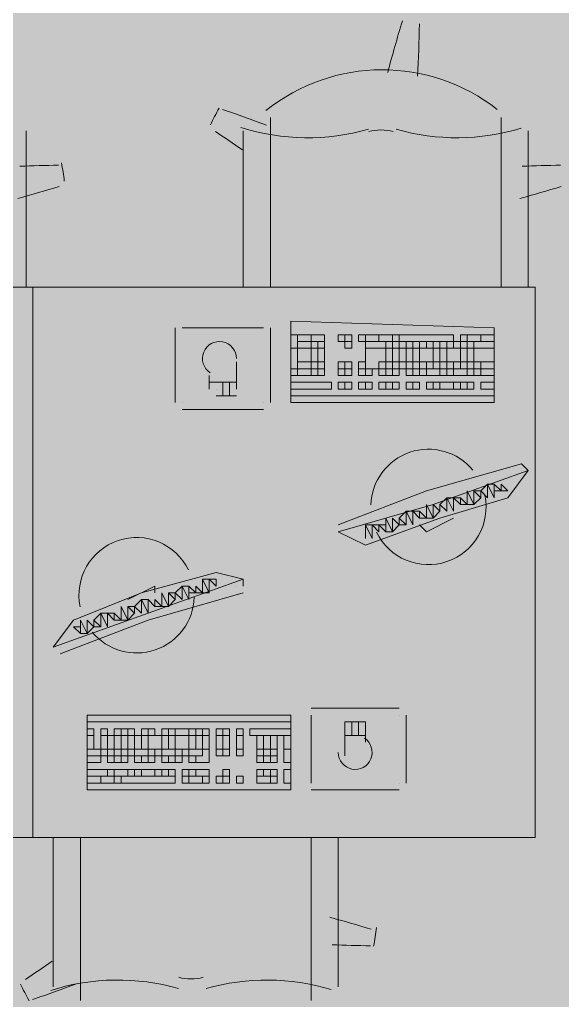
# Model space of a CAD drawing. Header units: millimetres. Extents: x -59 to 47, y 152 to 919.
# Drawn here: x 11.797 to 12.997, y 458.017 to 460.182 of the extents above; entities that cross this region are included whole.
import ezdxf

# ---------------------------------------------------------------- set-up
doc = ezdxf.new("R2010")
doc.units = ezdxf.units.MM
doc.layers.add('PDF_014405$FT-FIXFIT', color=7, linetype='Continuous')
doc.layers.add('PDF_014405$HL-TMP', color=7, linetype='Continuous', true_color=0xe6db59)

msp = doc.modelspace()

# ---------------------------------------------------------------- linework, layer by layer
at = {"layer": 'PDF_014405$FT-FIXFIT', "lineweight": 0}
for points in [[(12.3514, 459.5917), (12.3514, 459.9666)], [(12.8614, 459.9666), (12.8614, 459.5917)], [(11.8115, 459.5917), (11.8115, 459.9366)], [(12.2914, 459.9366), (12.2914, 459.5917)], [(12.9214, 459.5917), (12.9214, 459.9366)], [(12.1414, 459.5017), (12.1414, 459.3367)], [(12.1564, 459.5017), (12.1564, 459.5017)], [(12.3364, 459.5017), (12.1564, 459.5017)], [(12.3364, 459.5017), (12.3364, 459.5017)], [(12.3514, 459.3367), (12.3514, 459.5017)], [(12.2764, 459.3667), (12.2764, 459.4267)], [(12.2164, 459.3967), (12.2164, 459.3667)], [(12.2764, 459.3817), (12.2164, 459.3817)], [(12.2464, 459.3817), (12.2464, 459.3517)], [(12.2614, 459.3817), (12.2614, 459.3517)], [(12.2314, 459.3667), (12.2314, 459.3667)], [(12.2314, 459.3517), (12.2764, 459.3517)], [(12.8464, 459.3517), (12.3964, 459.3517), (12.8464, 459.3517)], [(12.1564, 459.3367), (12.1564, 459.3367)], [(12.3364, 459.3367), (12.3364, 459.3367)], [(12.1564, 459.3217), (12.3364, 459.3217)], [(12.9214, 459.1867), (12.7114, 459.1117), (12.5014, 459.0517), (12.5614, 459.0217), (12.7264, 459.0817), (12.8764, 459.1267), (12.9214, 459.1867), (12.9064, 459.2017), (12.6964, 459.1417), (12.5014, 459.0667)], [(12.9064, 459.1867), (12.9064, 459.1867)], [(12.7264, 459.1117), (12.7264, 459.0967), (12.7264, 459.1117)], [(12.7564, 459.0817), (12.6964, 459.0517), (12.6814, 459.0667)], [(12.7564, 459.0817), (12.7564, 459.0817)], [(12.5014, 459.0517), (12.5014, 459.0517)], [(12.2914, 458.9317), (12.2914, 458.9467), (12.2314, 458.9617), (12.0664, 458.9167), (11.9165, 458.8567), (11.8715, 458.7967), (12.0814, 458.8717), (12.2914, 458.9467)], [(11.8865, 458.7817), (12.0814, 458.8567), (12.2914, 458.9167)], [(12.0365, 458.9017), (12.0964, 458.9317), (12.0964, 458.9167)], [(12.2764, 458.9317), (12.2764, 458.9317)], [(12.0365, 458.9017), (12.0365, 458.9017)], [(12.0964, 458.8867), (12.0814, 458.9017), (12.0964, 458.8867)], [(11.8865, 458.7967), (11.8865, 458.7967)], [(12.6364, 458.6617), (12.4414, 458.6617)], [(12.4414, 458.6467), (12.4414, 458.6467)], [(12.4414, 458.6467), (12.4414, 458.4968)], [(12.6364, 458.6467), (12.6364, 458.6467)], [(12.6514, 458.4968), (12.6514, 458.6467)], [(12.5614, 458.5868), (12.5614, 458.6317), (12.5164, 458.6317), (12.5164, 458.5568)], [(12.5314, 458.6017), (12.5314, 458.6317)], [(12.5464, 458.6017), (12.5464, 458.6317)], [(12.5164, 458.6017), (12.5614, 458.6017)], [(12.6364, 458.4968), (12.6364, 458.4968)], [(12.4414, 458.4818), (12.6364, 458.4818)], [(11.8715, 458.0468), (11.8715, 458.3768)], [(11.9315, 458.3768), (11.9315, 458.0168)], [(12.4414, 458.0168), (12.4414, 458.3768)], [(12.5014, 458.3768), (12.5014, 458.0468)]]:
    msp.add_lwpolyline(points, dxfattribs=at)
for points in [[(10.7166, 459.5917), (11.8265, 459.5917), (11.8265, 458.3768), (10.7166, 458.3768)], [(11.8265, 459.5917), (12.9364, 459.5917), (12.9364, 458.3768), (11.8265, 458.3768)], [(12.8464, 459.5017), (12.3964, 459.5167), (12.3964, 459.3367), (12.8464, 459.3367)], [(12.4114, 459.4867), (12.3964, 459.4867), (12.3964, 459.4567), (12.4114, 459.4567)], [(12.4414, 459.4867), (12.4114, 459.4867), (12.4114, 459.4717), (12.4414, 459.4717)], [(12.4714, 459.4867), (12.4414, 459.4867), (12.4414, 459.4717), (12.4714, 459.4717)], [(12.5164, 459.4867), (12.5014, 459.4867), (12.5014, 459.4717), (12.5164, 459.4717)], [(12.5314, 459.4867), (12.5164, 459.4867), (12.5164, 459.4717), (12.5314, 459.4717)], [(12.5614, 459.4867), (12.5464, 459.4867), (12.5464, 459.4717), (12.5614, 459.4717)], [(12.5614, 459.4867), (12.5914, 459.4867), (12.5914, 459.4717), (12.5614, 459.4717)], [(12.5914, 459.4867), (12.6214, 459.4867), (12.6214, 459.4717), (12.5914, 459.4717)], [(12.6214, 459.4867), (12.6364, 459.4867), (12.6364, 459.4717), (12.6214, 459.4717)], [(12.7564, 459.4867), (12.6364, 459.4867), (12.6364, 459.4717), (12.7564, 459.4717)], [(12.7864, 459.4867), (12.7714, 459.4867), (12.7714, 459.4717), (12.7864, 459.4717)], [(12.8164, 459.4867), (12.7864, 459.4867), (12.7864, 459.4717), (12.8164, 459.4717)], [(12.8464, 459.4867), (12.8164, 459.4867), (12.8164, 459.4717), (12.8464, 459.4717)], [(12.4114, 459.4567), (12.3964, 459.4567), (12.3964, 459.4117), (12.4114, 459.4117)], [(12.4414, 459.4717), (12.4114, 459.4717), (12.4114, 459.4567), (12.4414, 459.4567)], [(12.4414, 459.4567), (12.4114, 459.4567), (12.4114, 459.4267), (12.4414, 459.4267)], [(12.4564, 459.4717), (12.4414, 459.4717), (12.4414, 459.4567), (12.4564, 459.4567)], [(12.4564, 459.4567), (12.4414, 459.4567), (12.4414, 459.4267), (12.4564, 459.4267)], [(12.4714, 459.4717), (12.4564, 459.4717), (12.4564, 459.4567), (12.4714, 459.4567)], [(12.4714, 459.4567), (12.4564, 459.4567), (12.4564, 459.4267), (12.4714, 459.4267)], [(12.5314, 459.4717), (12.5164, 459.4717), (12.5164, 459.4567), (12.5314, 459.4567)], [(12.6064, 459.4717), (12.5614, 459.4717), (12.5614, 459.4567), (12.6064, 459.4567)], [(12.5914, 459.4567), (12.5614, 459.4567), (12.5614, 459.4117), (12.5914, 459.4117), (12.5914, 459.4267), (12.6064, 459.4267), (12.6064, 459.4567)], [(12.6214, 459.4717), (12.6064, 459.4717), (12.6064, 459.4567), (12.6214, 459.4567)], [(12.6214, 459.4567), (12.6064, 459.4567), (12.6064, 459.4267), (12.6214, 459.4267)], [(12.6364, 459.4717), (12.6214, 459.4717), (12.6214, 459.4567), (12.6364, 459.4567)], [(12.6514, 459.4717), (12.6364, 459.4717), (12.6364, 459.4567), (12.6514, 459.4567)], [(12.6514, 459.4567), (12.6364, 459.4567), (12.6364, 459.4267), (12.6514, 459.4267)], [(12.6664, 459.4567), (12.6514, 459.4567), (12.6514, 459.4267), (12.6664, 459.4267)], [(12.6814, 459.4717), (12.6664, 459.4717), (12.6664, 459.4567), (12.6814, 459.4567)], [(12.6814, 459.4567), (12.6664, 459.4567), (12.6664, 459.4267), (12.6814, 459.4267)], [(12.6964, 459.4717), (12.6814, 459.4717), (12.6814, 459.4567), (12.6964, 459.4567)], [(12.7114, 459.4567), (12.6814, 459.4567), (12.6814, 459.4267), (12.7114, 459.4267)], [(12.7114, 459.4717), (12.6964, 459.4717), (12.6964, 459.4567), (12.7114, 459.4567)], [(12.7264, 459.4567), (12.7114, 459.4567), (12.7114, 459.4267), (12.7264, 459.4267)], [(12.7414, 459.4717), (12.7264, 459.4717), (12.7264, 459.4567), (12.7414, 459.4567)], [(12.7414, 459.4567), (12.7264, 459.4567), (12.7264, 459.4267), (12.7414, 459.4267)], [(12.7564, 459.4717), (12.7414, 459.4717), (12.7414, 459.4567), (12.7564, 459.4567)], [(12.7714, 459.4567), (12.7414, 459.4567), (12.7414, 459.4267), (12.7714, 459.4267)], [(12.7714, 459.4717), (12.7564, 459.4717), (12.7564, 459.4567), (12.7714, 459.4567)], [(12.7864, 459.4567), (12.7714, 459.4567), (12.7714, 459.4267), (12.7864, 459.4267)], [(12.8014, 459.4717), (12.7864, 459.4717), (12.7864, 459.4567), (12.8014, 459.4567)], [(12.8014, 459.4567), (12.7864, 459.4567), (12.7864, 459.4267), (12.8014, 459.4267)], [(12.8464, 459.4717), (12.8014, 459.4717), (12.8014, 459.4567), (12.8464, 459.4567)], [(12.8464, 459.4567), (12.8014, 459.4567), (12.8014, 459.4267), (12.8464, 459.4267)], [(12.4414, 459.4267), (12.4114, 459.4267), (12.4114, 459.4117), (12.4414, 459.4117)], [(12.4564, 459.4267), (12.4414, 459.4267), (12.4414, 459.4117), (12.4564, 459.4117)], [(12.4714, 459.4267), (12.4564, 459.4267), (12.4564, 459.4117), (12.4714, 459.4117)], [(12.5164, 459.4267), (12.5014, 459.4267), (12.5014, 459.4117), (12.5164, 459.4117)], [(12.5314, 459.4267), (12.5164, 459.4267), (12.5164, 459.4117), (12.5314, 459.4117)], [(12.5614, 459.4267), (12.5464, 459.4267), (12.5464, 459.4117), (12.5614, 459.4117)], [(12.6064, 459.4267), (12.5914, 459.4267), (12.5914, 459.4117), (12.6064, 459.4117)], [(12.6364, 459.4267), (12.6214, 459.4267), (12.6214, 459.4117), (12.6364, 459.4117)], [(12.6514, 459.4267), (12.6364, 459.4267), (12.6364, 459.4117), (12.6514, 459.4117)], [(12.6664, 459.4267), (12.6514, 459.4267), (12.6514, 459.4117), (12.6664, 459.4117)], [(12.6964, 459.4267), (12.6814, 459.4267), (12.6814, 459.4117), (12.6964, 459.4117)], [(12.7114, 459.4267), (12.6964, 459.4267), (12.6964, 459.4117), (12.7114, 459.4117)], [(12.7264, 459.4267), (12.7114, 459.4267), (12.7114, 459.4117), (12.7264, 459.4117)], [(12.7564, 459.4267), (12.7414, 459.4267), (12.7414, 459.4117), (12.7564, 459.4117)], [(12.7714, 459.4267), (12.7564, 459.4267), (12.7564, 459.4117), (12.7714, 459.4117)], [(12.7864, 459.4267), (12.7714, 459.4267), (12.7714, 459.4117), (12.7864, 459.4117)], [(12.8164, 459.4267), (12.8014, 459.4267), (12.8014, 459.4117), (12.8164, 459.4117)], [(12.8464, 459.4267), (12.8164, 459.4267), (12.8164, 459.4117), (12.8464, 459.4117)], [(12.4114, 459.4117), (12.3964, 459.4117), (12.3964, 459.3967), (12.4114, 459.3967)], [(12.4414, 459.4117), (12.4114, 459.4117), (12.4114, 459.3967), (12.4414, 459.3967)], [(12.4564, 459.4117), (12.4414, 459.4117), (12.4414, 459.3967), (12.4564, 459.3967)], [(12.4714, 459.4117), (12.4564, 459.4117), (12.4564, 459.3967), (12.4714, 459.3967)], [(12.5164, 459.4117), (12.5014, 459.4117), (12.5014, 459.3967), (12.5164, 459.3967)], [(12.5314, 459.4117), (12.5164, 459.4117), (12.5164, 459.3967), (12.5314, 459.3967)], [(12.5614, 459.4117), (12.5464, 459.4117), (12.5464, 459.3967), (12.5614, 459.3967)], [(12.5764, 459.4117), (12.5614, 459.4117), (12.5614, 459.3967), (12.5764, 459.3967)], [(12.6064, 459.4117), (12.5914, 459.4117), (12.5914, 459.3967), (12.6064, 459.3967)], [(12.6214, 459.4117), (12.6064, 459.4117), (12.6064, 459.3967), (12.6214, 459.3967)], [(12.6364, 459.4117), (12.6214, 459.4117), (12.6214, 459.3967), (12.6364, 459.3967)], [(12.6664, 459.4117), (12.6514, 459.4117), (12.6514, 459.3967), (12.6664, 459.3967)], [(12.6814, 459.4117), (12.6664, 459.4117), (12.6664, 459.3967), (12.6814, 459.3967)], [(12.6964, 459.4117), (12.6814, 459.4117), (12.6814, 459.3967), (12.6964, 459.3967)], [(12.7264, 459.4117), (12.6964, 459.4117), (12.6964, 459.3967), (12.7264, 459.3967)], [(12.7414, 459.4117), (12.7264, 459.4117), (12.7264, 459.3967), (12.7414, 459.3967)], [(12.7564, 459.4117), (12.7414, 459.4117), (12.7414, 459.3967), (12.7564, 459.3967)], [(12.7864, 459.4117), (12.7564, 459.4117), (12.7564, 459.3967), (12.7864, 459.3967)], [(12.8014, 459.4117), (12.7864, 459.4117), (12.7864, 459.3967), (12.8014, 459.3967)], [(12.8164, 459.4117), (12.8014, 459.4117), (12.8014, 459.3967), (12.8164, 459.3967)], [(12.8464, 459.4117), (12.8164, 459.4117), (12.8164, 459.3967), (12.8464, 459.3967)], [(12.4864, 459.3667), (12.3964, 459.3667), (12.3964, 459.3817), (12.4864, 459.3817)], [(12.5164, 459.3817), (12.5014, 459.3817), (12.5014, 459.3667), (12.5164, 459.3667)], [(12.5314, 459.3817), (12.5164, 459.3817), (12.5164, 459.3667), (12.5314, 459.3667)], [(12.5614, 459.3817), (12.5464, 459.3817), (12.5464, 459.3667), (12.5614, 459.3667)], [(12.5764, 459.3817), (12.5614, 459.3817), (12.5614, 459.3667), (12.5764, 459.3667)], [(12.6064, 459.3817), (12.5914, 459.3817), (12.5914, 459.3667), (12.6064, 459.3667)], [(12.6214, 459.3817), (12.6064, 459.3817), (12.6064, 459.3667), (12.6214, 459.3667)], [(12.6364, 459.3817), (12.6214, 459.3817), (12.6214, 459.3667), (12.6364, 459.3667)], [(12.6664, 459.3817), (12.6514, 459.3817), (12.6514, 459.3667), (12.6664, 459.3667)], [(12.6814, 459.3817), (12.6664, 459.3817), (12.6664, 459.3667), (12.6814, 459.3667)], [(12.7114, 459.3817), (12.6964, 459.3817), (12.6964, 459.3667), (12.7114, 459.3667)], [(12.7264, 459.3817), (12.7114, 459.3817), (12.7114, 459.3667), (12.7264, 459.3667)], [(12.7564, 459.3817), (12.7264, 459.3817), (12.7264, 459.3667), (12.7564, 459.3667)], [(12.7714, 459.3817), (12.7564, 459.3817), (12.7564, 459.3667), (12.7714, 459.3667)], [(12.7864, 459.3817), (12.7714, 459.3817), (12.7714, 459.3667), (12.7864, 459.3667)], [(12.8014, 459.3817), (12.7864, 459.3817), (12.7864, 459.3667), (12.8014, 459.3667)], [(12.8464, 459.3817), (12.8164, 459.3817), (12.8164, 459.3667), (12.8464, 459.3667)], [(12.8314, 459.1567), (12.8164, 459.1417), (12.8314, 459.1267)], [(12.8464, 459.1567), (12.8314, 459.1567), (12.8464, 459.1267)], [(12.8464, 459.1567), (12.8464, 459.1417), (12.8614, 459.1417)], [(12.8614, 459.1567), (12.8614, 459.1417), (12.8764, 459.1417)], [(12.7864, 459.1417), (12.7864, 459.1117), (12.8014, 459.1117)], [(12.8014, 459.1417), (12.8014, 459.1117), (12.8164, 459.1267)], [(12.8164, 459.1417), (12.8014, 459.1417), (12.8164, 459.1267)], [(12.6964, 459.1117), (12.6964, 459.0817), (12.7114, 459.0817)], [(12.7114, 459.1117), (12.7114, 459.0817), (12.7264, 459.0967)], [(12.7414, 459.1267), (12.7264, 459.1117), (12.7414, 459.0967)], [(12.7564, 459.1267), (12.7414, 459.1267), (12.7564, 459.0967)], [(12.7714, 459.1267), (12.7564, 459.1267), (12.7714, 459.1117)], [(12.7714, 459.1267), (12.7714, 459.1117), (12.7864, 459.1117)], [(12.6514, 459.0967), (12.6364, 459.0817), (12.6514, 459.0667)], [(12.6664, 459.0967), (12.6514, 459.0967), (12.6664, 459.0667)], [(12.6814, 459.0967), (12.6664, 459.0967), (12.6814, 459.0817)], [(12.6814, 459.0967), (12.6814, 459.0817), (12.6964, 459.0817)], [(12.5614, 459.0667), (12.5614, 459.0517), (12.5614, 459.0367)], [(12.5764, 459.0667), (12.5614, 459.0667), (12.5764, 459.0367)], [(12.5914, 459.0667), (12.5764, 459.0667), (12.5914, 459.0517)], [(12.6064, 459.0667), (12.5914, 459.0667), (12.6064, 459.0517)], [(12.6064, 459.0817), (12.6064, 459.0517), (12.6214, 459.0517)], [(12.6214, 459.0817), (12.6214, 459.0517), (12.6364, 459.0667)], [(12.6364, 459.0817), (12.6364, 459.0667), (12.6514, 459.0667)], [(12.2164, 458.9167), (12.2164, 458.9317), (12.2164, 458.9467), (12.2014, 458.9467)], [(12.2014, 458.9167), (12.2164, 458.9167), (12.2014, 458.9467)], [(12.2314, 458.9317), (12.2314, 458.9467), (12.2164, 458.9467)], [(12.1114, 458.8867), (12.1264, 458.8867), (12.1114, 458.9167)], [(12.1414, 458.9017), (12.1414, 458.9167), (12.1264, 458.9167)], [(12.1264, 458.8867), (12.1414, 458.9017), (12.1264, 458.9167)], [(12.1564, 458.9017), (12.1564, 458.9317), (12.1414, 458.9167)], [(12.1714, 458.9017), (12.1714, 458.9317), (12.1564, 458.9317)], [(12.1714, 458.9167), (12.1864, 458.9167), (12.1714, 458.9317)], [(12.1864, 458.9167), (12.2014, 458.9167), (12.1864, 458.9317)], [(12.0664, 458.8717), (12.0664, 458.9017), (12.0514, 458.8867)], [(12.0814, 458.8717), (12.0814, 458.9017), (12.0664, 458.9017)], [(12.0964, 458.8867), (12.1114, 458.8867), (12.0964, 458.9017)], [(11.9765, 458.8417), (11.9765, 458.8717), (11.9615, 458.8567)], [(11.9915, 458.8417), (11.9915, 458.8717), (11.9765, 458.8717)], [(12.0065, 458.8567), (12.0065, 458.8717), (11.9915, 458.8717)], [(12.0065, 458.8567), (12.0215, 458.8567), (12.0065, 458.8717)], [(12.0215, 458.8567), (12.0365, 458.8567), (12.0215, 458.8867)], [(12.0514, 458.8717), (12.0514, 458.8867), (12.0365, 458.8867)], [(12.0365, 458.8567), (12.0514, 458.8717), (12.0365, 458.8867)], [(11.9315, 458.8267), (11.9465, 458.8267), (11.9315, 458.8567)], [(11.9465, 458.8267), (11.9615, 458.8417), (11.9465, 458.8567)], [(11.9615, 458.8417), (11.9765, 458.8417), (11.9615, 458.8567)], [(11.9315, 458.8267), (11.9315, 458.8417), (11.9165, 458.8417)], [(11.9465, 458.6467), (12.3964, 458.6467), (12.3964, 458.6317), (11.9465, 458.6317)], [(11.9465, 458.4818), (12.3964, 458.4818), (12.3964, 458.6467), (11.9465, 458.6467)], [(11.9465, 458.6017), (11.9615, 458.6017), (11.9615, 458.6167), (11.9465, 458.6167)], [(11.9765, 458.6017), (11.9915, 458.6017), (11.9915, 458.6167), (11.9765, 458.6167)], [(12.0065, 458.6017), (12.0215, 458.6017), (12.0215, 458.6167), (12.0065, 458.6167)], [(12.0215, 458.6017), (12.0365, 458.6017), (12.0365, 458.6167), (12.0215, 458.6167)], [(12.0365, 458.6017), (12.0514, 458.6017), (12.0514, 458.6167), (12.0365, 458.6167)], [(12.0664, 458.6017), (12.0814, 458.6017), (12.0814, 458.6167), (12.0664, 458.6167)], [(12.0814, 458.6017), (12.0964, 458.6017), (12.0964, 458.6167), (12.0814, 458.6167)], [(12.1114, 458.6017), (12.1264, 458.6017), (12.1264, 458.6167), (12.1114, 458.6167)], [(12.1264, 458.6017), (12.1414, 458.6017), (12.1414, 458.6167), (12.1264, 458.6167)], [(12.1414, 458.6017), (12.1714, 458.6017), (12.1714, 458.6167), (12.1414, 458.6167)], [(12.1714, 458.6017), (12.1864, 458.6017), (12.1864, 458.6167), (12.1714, 458.6167)], [(12.1864, 458.6017), (12.2014, 458.6017), (12.2014, 458.6167), (12.1864, 458.6167)], [(12.2014, 458.6017), (12.2164, 458.6017), (12.2164, 458.6167), (12.2014, 458.6167)], [(12.2314, 458.6017), (12.2464, 458.6017), (12.2464, 458.6167), (12.2314, 458.6167)], [(12.2464, 458.6017), (12.2614, 458.6017), (12.2614, 458.6167), (12.2464, 458.6167)], [(12.2764, 458.6017), (12.2914, 458.6017), (12.2914, 458.6167), (12.2764, 458.6167)], [(12.3064, 458.6167), (12.3964, 458.6167), (12.3964, 458.6017), (12.3064, 458.6017)], [(11.9465, 458.5718), (11.9615, 458.5718), (11.9615, 458.6017), (11.9465, 458.6017)], [(11.9765, 458.5718), (11.9915, 458.5718), (11.9915, 458.6017), (11.9765, 458.6017)], [(11.9915, 458.5718), (12.0065, 458.5718), (12.0065, 458.6017), (11.9915, 458.6017)], [(12.0065, 458.5718), (12.0215, 458.5718), (12.0215, 458.6017), (12.0065, 458.6017)], [(12.0365, 458.5718), (12.0514, 458.5718), (12.0514, 458.6017), (12.0365, 458.6017)], [(12.0514, 458.5718), (12.0664, 458.5718), (12.0664, 458.6017), (12.0514, 458.6017)], [(12.0664, 458.5718), (12.0814, 458.5718), (12.0814, 458.6017), (12.0664, 458.6017)], [(12.0814, 458.5718), (12.1114, 458.5718), (12.1114, 458.6017), (12.0814, 458.6017)], [(12.1114, 458.5718), (12.1264, 458.5718), (12.1264, 458.6017), (12.1114, 458.6017)], [(12.1264, 458.5718), (12.1414, 458.5718), (12.1414, 458.6017), (12.1264, 458.6017)], [(12.1414, 458.5718), (12.1714, 458.5718), (12.1714, 458.6017), (12.1414, 458.6017)], [(12.1714, 458.5718), (12.1864, 458.5718), (12.1864, 458.6017), (12.1714, 458.6017)], [(12.1864, 458.5718), (12.2014, 458.5718), (12.2014, 458.6017), (12.1864, 458.6017)], [(12.2014, 458.5718), (12.2164, 458.5718), (12.2164, 458.6017), (12.2014, 458.6017)], [(12.2314, 458.5718), (12.2464, 458.5718), (12.2464, 458.6017), (12.2314, 458.6017)], [(12.2464, 458.5718), (12.2614, 458.5718), (12.2614, 458.6017), (12.2464, 458.6017)], [(12.2764, 458.5718), (12.2914, 458.5718), (12.2914, 458.6017), (12.2764, 458.6017)], [(12.3214, 458.5718), (12.3364, 458.5718), (12.3364, 458.6017), (12.3214, 458.6017)], [(12.3364, 458.5718), (12.3514, 458.5718), (12.3514, 458.6017), (12.3364, 458.6017)], [(12.3514, 458.5718), (12.3664, 458.5718), (12.3664, 458.6017), (12.3514, 458.6017)], [(12.3814, 458.5718), (12.3964, 458.5718), (12.3964, 458.6017), (12.3814, 458.6017)], [(11.9465, 458.5568), (11.9765, 458.5568), (11.9765, 458.5718), (11.9465, 458.5718)], [(11.9765, 458.5568), (11.9915, 458.5568), (11.9915, 458.5718), (11.9765, 458.5718)], [(12.0065, 458.5568), (12.0215, 458.5568), (12.0215, 458.5718), (12.0065, 458.5718)], [(12.0215, 458.5568), (12.0365, 458.5568), (12.0365, 458.5718), (12.0215, 458.5718)], [(12.0365, 458.5568), (12.0514, 458.5568), (12.0514, 458.5718), (12.0365, 458.5718)], [(12.0514, 458.5568), (12.0814, 458.5568), (12.0814, 458.5718), (12.0514, 458.5718)], [(12.0814, 458.5568), (12.0964, 458.5568), (12.0964, 458.5718), (12.0814, 458.5718)], [(12.0964, 458.5568), (12.1114, 458.5568), (12.1114, 458.5718), (12.0964, 458.5718)], [(12.1114, 458.5568), (12.1414, 458.5568), (12.1414, 458.5718), (12.1114, 458.5718)], [(12.1414, 458.5568), (12.1564, 458.5568), (12.1564, 458.5718), (12.1414, 458.5718)], [(12.1564, 458.5568), (12.1714, 458.5568), (12.1714, 458.5718), (12.1564, 458.5718)], [(12.1714, 458.5568), (12.2014, 458.5568), (12.2014, 458.5718), (12.1714, 458.5718)], [(12.2014, 458.5418), (12.2164, 458.5418), (12.2164, 458.5718), (12.2014, 458.5718), (12.2014, 458.5568), (12.1864, 458.5568), (12.1864, 458.5418)], [(12.2314, 458.5568), (12.2464, 458.5568), (12.2464, 458.5718), (12.2314, 458.5718)], [(12.2464, 458.5568), (12.2614, 458.5568), (12.2614, 458.5718), (12.2464, 458.5718)], [(12.2764, 458.5568), (12.2914, 458.5568), (12.2914, 458.5718), (12.2764, 458.5718)], [(12.3214, 458.5568), (12.3364, 458.5568), (12.3364, 458.5718), (12.3214, 458.5718)], [(12.3364, 458.5568), (12.3514, 458.5568), (12.3514, 458.5718), (12.3364, 458.5718)], [(12.3514, 458.5568), (12.3664, 458.5568), (12.3664, 458.5718), (12.3514, 458.5718)], [(12.3814, 458.5418), (12.3964, 458.5418), (12.3964, 458.5718), (12.3814, 458.5718)], [(11.9465, 458.5418), (11.9765, 458.5418), (11.9765, 458.5568), (11.9465, 458.5568)], [(11.9915, 458.5418), (12.0065, 458.5418), (12.0065, 458.5568), (11.9915, 458.5568)], [(12.0065, 458.5418), (12.0215, 458.5418), (12.0215, 458.5568), (12.0065, 458.5568)], [(12.0215, 458.5418), (12.0365, 458.5418), (12.0365, 458.5568), (12.0215, 458.5568)], [(12.0514, 458.5418), (12.0664, 458.5418), (12.0664, 458.5568), (12.0514, 458.5568)], [(12.0664, 458.5418), (12.0814, 458.5418), (12.0814, 458.5568), (12.0664, 458.5568)], [(12.0814, 458.5418), (12.0964, 458.5418), (12.0964, 458.5568), (12.0814, 458.5568)], [(12.1114, 458.5418), (12.1264, 458.5418), (12.1264, 458.5568), (12.1114, 458.5568)], [(12.1264, 458.5418), (12.1414, 458.5418), (12.1414, 458.5568), (12.1264, 458.5568)], [(12.1414, 458.5418), (12.1564, 458.5418), (12.1564, 458.5568), (12.1414, 458.5568)], [(12.1714, 458.5418), (12.1864, 458.5418), (12.1864, 458.5568), (12.1714, 458.5568)], [(12.3214, 458.5418), (12.3364, 458.5418), (12.3364, 458.5568), (12.3214, 458.5568)], [(12.3364, 458.5418), (12.3514, 458.5418), (12.3514, 458.5568), (12.3364, 458.5568)], [(12.3514, 458.5418), (12.3664, 458.5418), (12.3664, 458.5568), (12.3514, 458.5568)], [(11.9465, 458.5118), (11.9915, 458.5118), (11.9915, 458.5268), (11.9465, 458.5268)], [(11.9915, 458.5118), (12.0065, 458.5118), (12.0065, 458.5268), (11.9915, 458.5268)], [(12.0065, 458.5118), (12.0365, 458.5118), (12.0365, 458.5268), (12.0065, 458.5268)], [(12.0365, 458.5118), (12.0514, 458.5118), (12.0514, 458.5268), (12.0365, 458.5268)], [(12.0514, 458.5118), (12.0664, 458.5118), (12.0664, 458.5268), (12.0514, 458.5268)], [(12.0664, 458.5118), (12.0964, 458.5118), (12.0964, 458.5268), (12.0664, 458.5268)], [(12.0964, 458.5118), (12.1114, 458.5118), (12.1114, 458.5268), (12.0964, 458.5268)], [(12.1114, 458.5118), (12.1264, 458.5118), (12.1264, 458.5268), (12.1114, 458.5268)], [(12.1264, 458.5118), (12.1414, 458.5118), (12.1414, 458.5268), (12.1264, 458.5268)], [(12.1564, 458.5118), (12.1714, 458.5118), (12.1714, 458.5268), (12.1564, 458.5268)], [(12.1714, 458.5118), (12.1864, 458.5118), (12.1864, 458.5268), (12.1714, 458.5268)], [(12.1864, 458.5118), (12.2164, 458.5118), (12.2164, 458.5268), (12.1864, 458.5268)], [(12.2464, 458.5118), (12.2614, 458.5118), (12.2614, 458.5268), (12.2464, 458.5268)], [(12.3214, 458.5118), (12.3364, 458.5118), (12.3364, 458.5268), (12.3214, 458.5268)], [(12.3364, 458.5118), (12.3514, 458.5118), (12.3514, 458.5268), (12.3364, 458.5268)], [(12.3514, 458.5118), (12.3664, 458.5118), (12.3664, 458.5268), (12.3514, 458.5268)], [(12.3814, 458.4968), (12.3964, 458.4968), (12.3964, 458.5268), (12.3814, 458.5268)], [(11.9465, 458.4968), (11.9765, 458.4968), (11.9765, 458.5118), (11.9465, 458.5118)], [(11.9765, 458.4968), (12.0065, 458.4968), (12.0065, 458.5118), (11.9765, 458.5118)], [(12.0065, 458.4968), (12.0215, 458.4968), (12.0215, 458.5118), (12.0065, 458.5118)], [(12.0215, 458.4968), (12.1414, 458.4968), (12.1414, 458.5118), (12.0215, 458.5118)], [(12.1714, 458.4968), (12.1564, 458.4968), (12.1564, 458.5118), (12.1714, 458.5118)], [(12.2014, 458.4968), (12.1714, 458.4968), (12.1714, 458.5118), (12.2014, 458.5118)], [(12.2164, 458.4968), (12.2014, 458.4968), (12.2014, 458.5118), (12.2164, 458.5118)], [(12.2314, 458.4968), (12.2464, 458.4968), (12.2464, 458.5118), (12.2314, 458.5118)], [(12.2464, 458.4968), (12.2614, 458.4968), (12.2614, 458.5118), (12.2464, 458.5118)], [(12.2764, 458.4968), (12.2914, 458.4968), (12.2914, 458.5118), (12.2764, 458.5118)], [(12.3214, 458.4968), (12.3514, 458.4968), (12.3514, 458.5118), (12.3214, 458.5118)], [(12.3514, 458.4968), (12.3664, 458.4968), (12.3664, 458.5118), (12.3514, 458.5118)]]:
    msp.add_lwpolyline(points, close=True, dxfattribs=at)
for centre, radius, start, end in [((15.8061, 459.2113), 3.3076, 162.9713, 165.031), ((9.3703, 460.2292), 3.3111, 357.035, 359.0267), ((12.5989, 459.6592), 0.4125, 51.9766, 128.5619), ((12.5958, 459.7814), 0.4124, 150.1335, 155.8687), ((11.1709, 456.8564), 3.3073, 69.2469, 71.0322), ((14.1386, 462.6579), 3.3244, 234.9705, 236.2055), ((12.4339, 460.4091), 0.4875, 252.3898, 286.0229), ((12.5959, 459.8414), 0.0975, 73.9762, 106.0238), ((12.7639, 460.4091), 0.4875, 253.9774, 286.9226), ((11.9388, 456.5604), 3.3012, 90.9716, 92.4463), ((11.4859, 459.7814), 0.4125, 6.1361, 11.8652), ((13.0487, 456.5604), 3.3012, 90.9716, 92.4463), ((10.9159, 462.9764), 3.3073, 285.3808, 287.0287), ((12.0259, 462.9764), 3.3073, 285.3808, 287.0287), ((12.2389, 459.4342), 0.0375, 0.0012, 237.2913), ((12.7008, 459.1064), 0.1275, 39.5892, 177.984), ((12.7008, 459.1064), 0.1275, 205.9552, 11.6125), ((12.0559, 458.9114), 0.1275, 25.9552, 191.6125), ((12.0559, 458.9114), 0.1275, 219.5892, 357.984), ((12.5389, 458.5643), 0.0375, 180.0012, 57.2913), ((11.6059, 455.0115), 3.3073, 72.9713, 74.6192), ((12.1759, 458.2215), 0.4125, 348.1348, 353.8639), ((12.6288, 461.438), 3.3012, 267.5537, 269.0284), ((13.7186, 455.3405), 3.3244, 123.7945, 125.0295), ((12.1759, 458.2215), 0.4124, 204.1313, 209.8665), ((10.7509, 461.1464), 3.3073, 288.9678, 290.7531), ((12.014, 457.5743), 0.4875, 73.9771, 107.6102), ((12.1759, 458.1615), 0.0975, 253.9762, 286.0238), ((12.3439, 457.5743), 0.4875, 73.0774, 106.0226)]:
    msp.add_arc(centre, radius, start, end, dxfattribs=at)
at = {"layer": 'PDF_014405$HL-TMP', "color": 54, "true_color": 0x999900, "transparency": 33554559}
for points in [[(14.8412, 463.7163), (7.3719, 463.7163), (14.8412, 459.3217)], [(7.3719, 463.7163), (14.8412, 459.3217), (7.3719, 459.3217)], [(14.8412, 459.3217), (7.3719, 459.3217), (14.8412, 457.5968)], [(7.3719, 459.3217), (14.8412, 457.5968), (7.3719, 457.5968)]]:
    msp.add_solid(points, dxfattribs=at)

doc.saveas('drawing.dxf')
